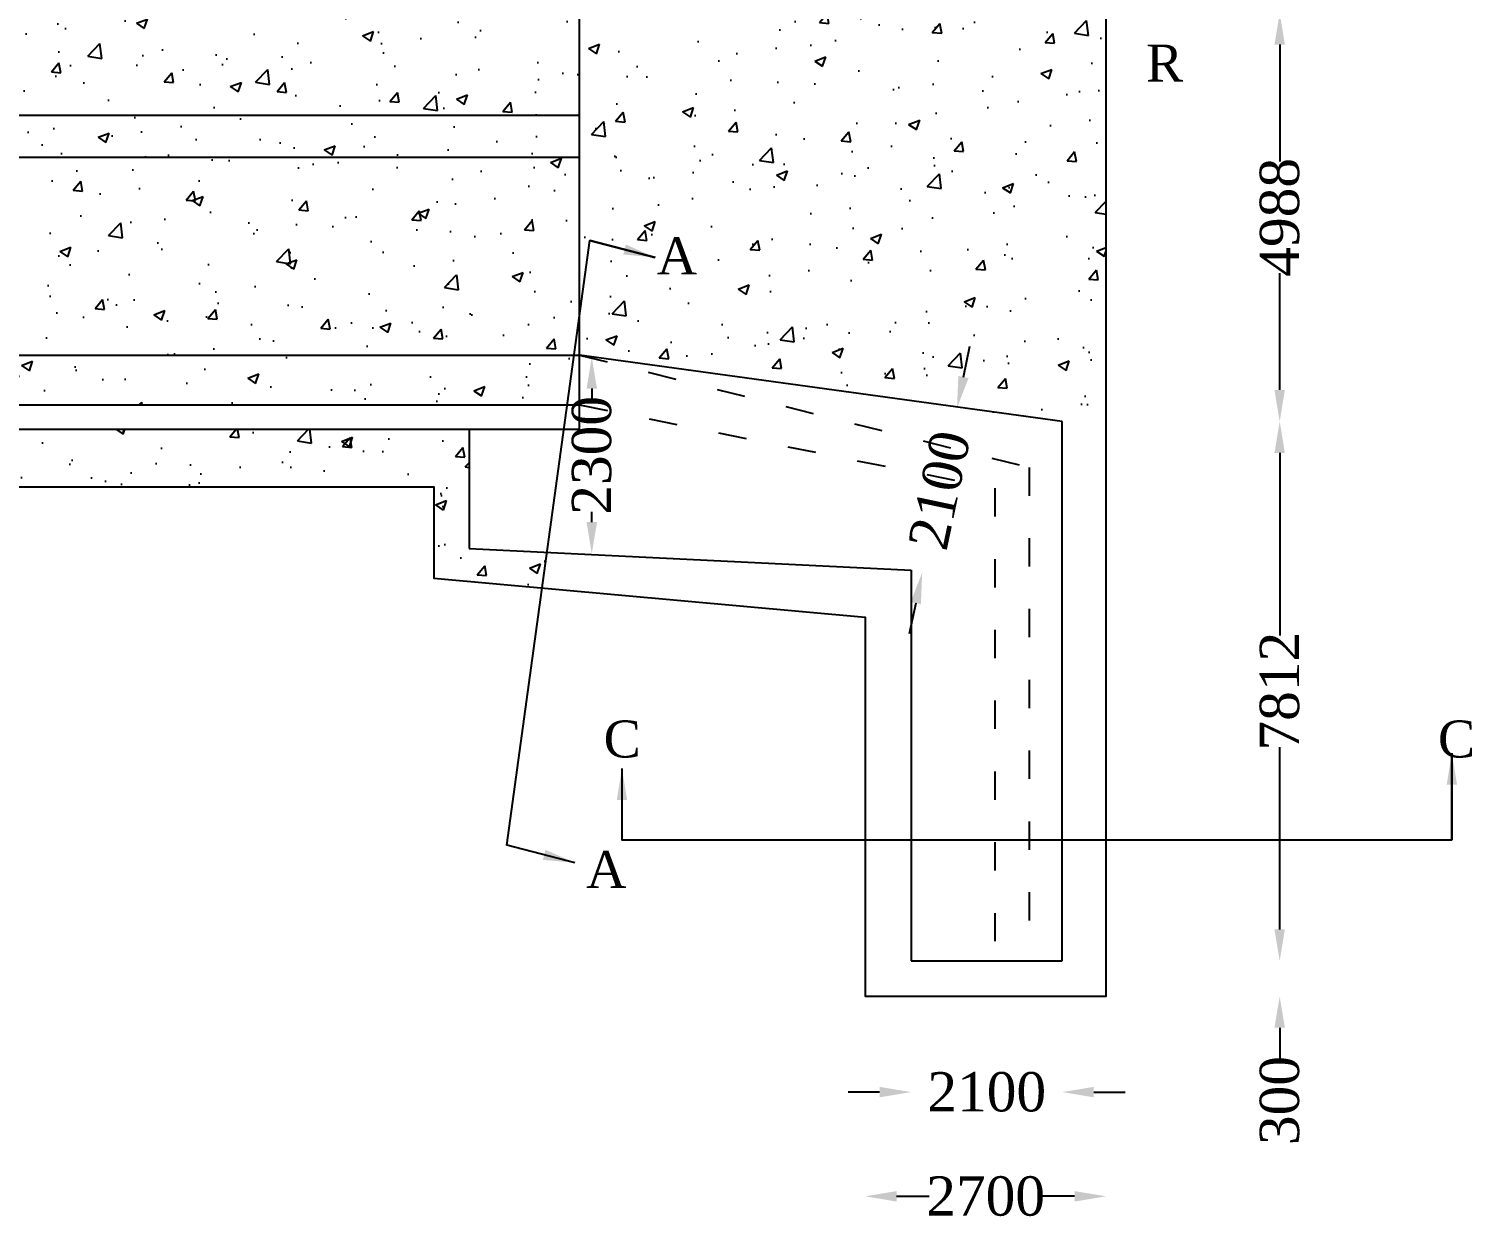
# Model space of a CAD drawing. Header units: millimetres. Extents: x -109570 to 262268, y -246061 to 108364.
# Drawn here: x 107356 to 125702, y 29243 to 44414 of the extents above; entities that cross this region are included whole.
import ezdxf

# ---------------------------------------------------------------- set-up
doc = ezdxf.new("R2010")
doc.units = ezdxf.units.MM
doc.header["$MEASUREMENT"] = 0
doc.header["$PDMODE"] = 33
doc.header["$PDSIZE"] = 500
doc.linetypes.add('ACAD_ISO03W100', pattern=[30, 12, -18])
for name, color, linetype in [('DIM', 5, 'Continuous'), ('DOT LINE', 3, 'ACAD_ISO03W100'), ('DWG. LINE', 1, 'Continuous'), ('HATCH', 2, 'Continuous'), ('TEXT', 7, 'Continuous')]:
    doc.layers.add(name, color=color, linetype=linetype)
doc.styles.get("Standard").update_dxf_attribs({"font": 'TIMES.TTF', "height": 500})
doc.dimstyles.get("Standard").update_dxf_attribs({"dimtxt": 500, "dimasz": 400, "dimexe": 0.18, "dimexo": 0.0625, "dimgap": 0.09, "dimtad": 0, "dimdec": 0, "dimzin": 0, "dimdsep": 46, "dimtxsty": 'Standard', "dimcen": 0.09, "dimse1": 1, "dimse2": 1, "dimclrd": 5, "dimclre": 5, "dimclrt": 4, "dimadec": 0, "dimazin": 0, "dimtfac": 1, "dimtdec": 0, "dimtofl": 0, "dimtmove": 0, "dimatfit": 3, "dimfxl": 1, "dimtolj": 1, "dimtzin": 0, "dimarcsym": 0})
pattern_1 = [(50, (0, 0), (1434.52, -125.504), [150, -1650]), (355, (0, 0), (-277.503, 1504.384), [120, -1320]), (100.4514, (119.5, -10.5), (1157.019, 1378.879), [127.48, -1402.284]), (46.1842, (0, 400), (2134.482, -331.038), [225, -2475]), (96.6356, (177.9, 372.4), (1869.325, 1948.236), [191.22, -2103.426]), (351.1842, (0, 400), (1869.324, 1948.237), [180, -1980]), (21, (200, 300), (1193.814, -805.238), [150, -1650]), (326, (200, 300), (486.63, 1450.3), [120, -1320]), (71.4514, (299.5, 232.9), (1680.445, 645.061), [127.48, -1402.284]), (37.5, (0, 0), (24.3197, 665.7877), [0, -1304, 0, -1340, 0, -1325]), (7.5, (0, 0), (526.139, 788.8234), [0, -764, 0, -1274, 0, -505]), (327.5, (-446, 0), (1067.6449, -45.1097), [0, -500, 0, -1560, 0, -2070]), (317.5, (-646, 0), (1166.3723, 200.21), [0, -650, 0, -1036, 0, -1470])]

# ---------------------------------------------------------------- blocks, each defined once
blk = doc.blocks.new('*D93')
at = {"layer": 'Defpoints', "color": 0}
for p in [(114511, 40240), (114550, 40240), (114246, 37743)]:
    blk.add_point(p, dxfattribs=at)
at = {"layer": 'DIM', "color": 5, "lineweight": -2}
for p, q in [((114511, 39840), (114511, 39709)), ((114511, 38143), (114511, 38274))]:
    blk.add_line(p, q, dxfattribs=at)
at = {"layer": 'DIM', "color": 5}
for points in [[(114445, 39840), (114578, 39840), (114511, 40240)], [(114445, 38143), (114578, 38143), (114511, 37743)]]:
    blk.add_solid(points, dxfattribs=at)
at = {"layer": 'DIM', "color": 4, "insert": (114511, 38992), "char_height": 500, "attachment_point": 5, "rotation": 90}
blk.add_mtext('\\A1;2300', dxfattribs=at)
blk = doc.blocks.new('*D94')
at = {"layer": 'Defpoints', "color": 0}
for p in [(119012, 39626), (119154, 39596), (118570, 37534)]:
    blk.add_point(p, dxfattribs=at)
at = {"layer": 'DIM', "color": 5, "lineweight": -2}
for p, q in [((119236, 39988), (119319, 40379)), ((118630, 37113), (118547, 36721))]:
    blk.add_line(p, q, dxfattribs=at)
at = {"layer": 'DIM', "color": 5}
for points in [[(119171, 40001), (119301, 39974), (119154, 39596)], [(118565, 37126), (118695, 37099), (118712, 37504)]]:
    blk.add_solid(points, dxfattribs=at)
at = {"layer": 'DIM', "color": 4, "insert": (118933, 38550), "char_height": 500, "attachment_point": 5, "rotation": 78.0897}
blk.add_mtext('\\A1;2100', dxfattribs=at)
blk = doc.blocks.new('*D95')
at = {"layer": 'Defpoints', "color": 0}
for p in [(118570, 32565), (120493, 32565), (120493, 30897)]:
    blk.add_point(p, dxfattribs=at)
at = {"layer": 'DIM', "color": 5, "lineweight": -2}
for p, q in [((118170, 30897), (117770, 30897)), ((120893, 30897), (121293, 30897))]:
    blk.add_line(p, q, dxfattribs=at)
at = {"layer": 'DIM', "color": 5}
for points in [[(118170, 30963), (118170, 30830), (118570, 30897)], [(120893, 30963), (120893, 30830), (120493, 30897)]]:
    blk.add_solid(points, dxfattribs=at)
at = {"layer": 'DIM', "color": 4, "insert": (119532, 30897), "char_height": 500, "attachment_point": 5}
blk.add_mtext('\\A1;2100', dxfattribs=at)
blk = doc.blocks.new('*D96')
at = {"layer": 'Defpoints', "color": 0}
for p in [(117986, 32114), (121049, 32114), (121049, 29572)]:
    blk.add_point(p, dxfattribs=at)
at = {"layer": 'DIM', "color": 5, "lineweight": -2}
for p, q in [((118386, 29572), (118801, 29572)), ((120649, 29572), (120235, 29572))]:
    blk.add_line(p, q, dxfattribs=at)
at = {"layer": 'DIM', "color": 5}
for points in [[(118386, 29638), (118386, 29505), (117986, 29572)], [(120649, 29638), (120649, 29505), (121049, 29572)]]:
    blk.add_solid(points, dxfattribs=at)
at = {"layer": 'DIM', "color": 4, "insert": (119518, 29572), "char_height": 500, "attachment_point": 5}
blk.add_mtext('\\A1;2700', dxfattribs=at)
blk = doc.blocks.new('*D97')
at = {"layer": 'Defpoints', "color": 0}
for p in [(120493, 32565), (120530, 32114), (123256, 32114)]:
    blk.add_point(p, dxfattribs=at)
at = {"layer": 'DIM', "color": 5, "lineweight": -2}
for p, q in [((123256, 32965), (123256, 33365)), ((123256, 31714), (123256, 31314))]:
    blk.add_line(p, q, dxfattribs=at)
at = {"layer": 'DIM', "color": 5}
for points in [[(123189, 32965), (123322, 32965), (123256, 32565)], [(123189, 31714), (123322, 31714), (123256, 32114)]]:
    blk.add_solid(points, dxfattribs=at)
at = {"layer": 'DIM', "color": 4, "insert": (123256, 30789), "char_height": 500, "attachment_point": 5, "rotation": 90}
blk.add_mtext('\\A1;300', dxfattribs=at)
blk = doc.blocks.new('*D98')
at = {"layer": 'Defpoints', "color": 0}
for p in [(123256, 39423), (123256, 39423), (123256, 32565)]:
    blk.add_point(p, dxfattribs=at)
at = {"layer": 'DIM', "color": 5, "lineweight": -2}
for p, q in [((123256, 39023), (123256, 36703)), ((123256, 32965), (123256, 35284))]:
    blk.add_line(p, q, dxfattribs=at)
at = {"layer": 'DIM', "color": 5}
for points in [[(123189, 39023), (123322, 39023), (123256, 39423)], [(123189, 32965), (123322, 32965), (123256, 32565)]]:
    blk.add_solid(points, dxfattribs=at)
at = {"layer": 'DIM', "color": 4, "insert": (123256, 35994), "char_height": 500, "attachment_point": 5, "rotation": 90}
blk.add_mtext('\\A1;7812', dxfattribs=at)
blk = doc.blocks.new('*D99')
at = {"layer": 'Defpoints', "color": 0}
for p in [(123256, 44614), (123256, 44614), (123256, 39423)]:
    blk.add_point(p, dxfattribs=at)
at = {"layer": 'DIM', "color": 5, "lineweight": -2}
for p, q in [((123256, 44214), (123256, 42730)), ((123256, 39823), (123256, 41307))]:
    blk.add_line(p, q, dxfattribs=at)
at = {"layer": 'DIM', "color": 5}
for points in [[(123189, 44214), (123322, 44214), (123256, 44614)], [(123189, 39823), (123322, 39823), (123256, 39423)]]:
    blk.add_solid(points, dxfattribs=at)
at = {"layer": 'DIM', "color": 4, "insert": (123256, 42018), "char_height": 500, "attachment_point": 5, "rotation": 90}
blk.add_mtext('\\A1;4988', dxfattribs=at)

msp = doc.modelspace()

# ---------------------------------------------------------------- hatches: boundary and pattern name
at = {"layer": 'HATCH'}
h = msp.add_hatch(dxfattribs=at)
h.set_pattern_fill('AR-CONC', color=256, scale=200, style=0)
h.set_pattern_definition(pattern_1)
h.paths.add_polyline_path([(102754.7, 39325.3), (90542.6, 39325.3), (90542.6, 38590.9), (102754.7, 38590.9)])
h.paths.add_polyline_path([(102754.7, 40266.3), (90542.6, 40266.3), (90542.6, 39632.6), (102754.7, 39632.6)])
h.paths.add_polyline_path([(102754.7, 42781), (90542.6, 42781), (90542.6, 40266.3), (102754.7, 40266.3)])
h.paths.add_polyline_path([(102754.7, 43318.8), (90542.6, 43318.8), (90542.6, 42781), (102754.7, 42781)])
h.paths.add_polyline_path([(102754.7, 44614), (90542.6, 44614), (90542.6, 43318.8), (102754.7, 43318.8)])
h.paths.add_polyline_path([(105629, 39325.3), (102754.7, 39325.3), (102754.7, 38590.9), (105629, 38590.9)])
h.paths.add_polyline_path([(105629, 40266.3), (102754.7, 40266.3), (102754.7, 39632.6), (105629, 39632.6)])
h.paths.add_polyline_path([(105629, 42781), (102754.7, 42781), (102754.7, 40266.3), (105629, 40266.3)])
h.paths.add_polyline_path([(105629, 43318.8), (102754.7, 43318.8), (102754.7, 42781), (105629, 42781)])
h.paths.add_polyline_path([(105629, 44614), (102754.7, 44614), (102754.7, 43318.8), (105629, 43318.8)])
h.paths.add_polyline_path([(114356.8, 44614), (105629, 44614), (105629, 43318.8), (114356.8, 43318.8)])
h.paths.add_polyline_path([(114356.8, 43318.8), (105629, 43318.8), (105629, 42781), (114356.8, 42781)])
h.paths.add_polyline_path([(114356.8, 42781), (105629, 42781), (105629, 40266.3), (114285, 40266.3), (114356.8, 40791)])
h.paths.add_polyline_path([(114285, 40266.3), (105629, 40266.3), (105629, 39632.6), (114198.2, 39632.6)])
h.paths.add_polyline_path([(112952.9, 39325.3), (105629, 39325.3), (105629, 38590.9), (112502.2, 38590.9), (112502.2, 37429.9), (113879.7, 37306), (113941.6, 37758.1), (112952.9, 37805.9)])
h.paths.add_polyline_path([(96165.5, 40002), (96165.5, 41303.2), (96924.2, 41303.2), (96924.2, 40002)], flags=9)
h.paths.add_polyline_path([(96808.2, 40307.7), (96808.2, 41552.3), (97566.8, 41552.3), (97566.8, 40307.7)], flags=24)
h.paths.add_polyline_path([(94702.1, 40941.4), (94702.1, 42242.6), (95460.7, 42242.6), (95460.7, 40941.4)], flags=24)
h.paths.add_polyline_path([(95578, 40681.5), (95578, 42365.9), (96336.6, 42365.9), (96336.6, 40681.5)], flags=24)
h.paths.add_polyline_path([(95865.8, 43993.9), (95865.8, 45295), (96624.5, 45295), (96624.5, 43993.9)], flags=9)
h.paths.add_polyline_path([(94856.9, 43758), (94856.9, 45442.4), (95615.6, 45442.4), (95615.6, 43758)], flags=9)
h = msp.add_hatch(dxfattribs=at)
h.set_pattern_fill('AR-CONC', color=256, scale=200, style=0)
h.set_pattern_definition(pattern_1)
h.paths.add_polyline_path([(121049.3, 44614), (114356.8, 44614), (114356.8, 40266.3), (121049.3, 39346.1)])
h.paths.add_polyline_path([(115221.2, 41174.9), (115957.4, 41174.9), (115957.4, 41879.9), (115221.2, 41879.9)], flags=24)

# ---------------------------------------------------------------- linework, layer by layer
at = {"layer": 'DIM'}
for points in [[(114293.9, 33813.5), (113431.8, 34034.8), (114484.6, 41724.4), (115315.9, 41508.1)], [(114894.8, 35009.8), (114894.8, 34105), (125444.5, 34105), (125444.5, 35204.3)]]:
    msp.add_lwpolyline(points, dxfattribs=at)
at = {"layer": 'DOT LINE', "ltscale": 30}
for points in [[(114356.8, 40266.3), (120072.2, 38838.7), (120072.2, 32564.6)], [(114356.8, 39632.6), (119633.7, 38573.7), (119633.7, 32564.6)]]:
    msp.add_lwpolyline(points, dxfattribs=at)
at = {"layer": 'DWG. LINE'}
for p, q in [((120492.8, 39422.6), (114356.8, 40266.3)), ((112952.9, 39325.3), (112952.9, 37805.9)), ((120492.8, 32564.6), (120492.8, 39422.6)), ((112952.9, 37805.9), (118570.4, 37533.9)), ((118570.4, 37533.9), (118570.4, 32564.6)), ((118570.4, 32564.6), (120492.8, 32564.6))]:
    msp.add_line(p, q, dxfattribs=at)
for points in [[(114356.8, 39325.3), (114356.8, 64855.5)], [(90542.6, 38590.9), (112502.2, 38590.9), (112502.2, 37429.9), (117986.4, 36936.6), (117986.4, 32114.5), (121049.3, 32114.5), (121049.3, 49600.5)], [(48737.9, 43318.8), (114356.8, 43318.8)], [(48737.9, 42781), (114356.8, 42781)], [(48737.9, 40266.3), (114356.8, 40266.3)], [(48737.9, 39632.6), (114356.8, 39632.6)], [(48737.9, 39325.3), (114356.8, 39325.3)]]:
    msp.add_lwpolyline(points, dxfattribs=at)

# ---------------------------------------------------------------- texts
at = {"layer": 'TEXT'}
for s, p in [('R', (121555.8, 43744.4)), ('A', (115338.7, 41292.4)), ('C', (114662.1, 35151.3)), ('C', (125267.9, 35151.3)), ('A', (114439.5, 33492))]:
    msp.add_text(s, height=470, dxfattribs=at).set_placement(p)

# ---------------------------------------------------------------- dimensions: what is measured, and where the dimension line sits
at = {"layer": 'DIM'}
for base, p1, p2, text, picture, middle in [((123255.6, 44614), (123255.6, 39422.6), (123255.9, 44614), '4988', '*D99', (123255.6, 42018.3)), ((114511.3, 40239.8), (114245.9, 37743.3), (114550.2, 40239.8), '2300', '*D93', (114511.3, 38991.5)), ((123255.6, 39422.6), (123255.6, 32564.6), (123255.6, 39422.6), '7812', '*D98', (123255.6, 35993.6)), ((123255.6, 32114.5), (120492.8, 32564.6), (120529.6, 32114.5), '300', '*D97', (123255.6, 30788.8))]:
    dim = msp.add_linear_dim(base=base, p1=p1, p2=p2, angle=90, text=text, dimstyle='Standard', dxfattribs=at)
    dim.commit()
    dim.dimension.update_dxf_attribs({"geometry": picture, "text_midpoint": middle})
dim = msp.add_aligned_dim(p1=(118570.4, 37533.9), p2=(119011.7, 39626.3), distance=-145.1, text='2100', dimstyle='Standard', dxfattribs=at)
dim.commit()
dim.dimension.update_dxf_attribs({"geometry": '*D94', "text_midpoint": (118933, 38550.1)})
for base, p1, p2, text, picture, middle in [((120492.8, 30896.6), (118570.4, 32564.6), (120492.8, 32564.6), '2100', '*D95', (119531.6, 30896.6)), ((121049.3, 29571.6), (117986.4, 32114.5), (121049.3, 32114.5), '2700', '*D96', (119517.8, 29571.6))]:
    dim = msp.add_linear_dim(base=base, p1=p1, p2=p2, text=text, dimstyle='Standard', dxfattribs=at)
    dim.commit()
    dim.dimension.update_dxf_attribs({"geometry": picture, "text_midpoint": middle})

# ---------------------------------------------------------------- leaders
for points in [[(115315.9, 41508.1), (114484.6, 41724.4)], [(125444.5, 35204.3), (125444.5, 34105)], [(114894.8, 35009.8), (114894.8, 34105)], [(114293.9, 33813.5), (113431.8, 34034.8)]]:
    msp.add_leader(points, dimstyle='Standard', override={"dimgap": 0.09, "dimtad": 0}, dxfattribs=at)

doc.saveas('drawing.dxf')
